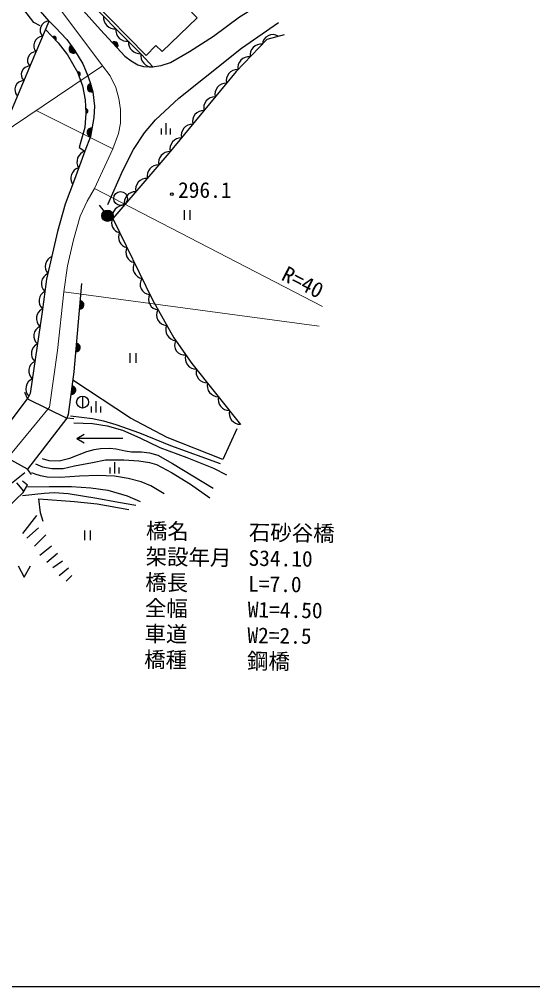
# Model space of a CAD drawing. Units: millimetres, scale not verified. Extents: x 40000 to 680000, y 20000 to 380000.
# Drawn here: x 199458 to 259329, y 205000 to 317789 of the extents above; entities that cross this region are included whole.
import ezdxf
from ezdxf.enums import TextEntityAlignment as Align

# ---------------------------------------------------------------- set-up
doc = ezdxf.new("R2010")
doc.units = ezdxf.units.MM
doc.header["$LTSCALE"] = 1000
doc.linetypes.add('CHAIN', pattern=[18.5, 12, -1.5, 3.5, -1.5])
for name, color, linetype, lineweight in [('M-BGD', 7, 'Continuous', 25), ('M-BMK', 2, 'CHAIN', 13), ('M-STR-HTXT', 7, 'Continuous', 13), ('M-STR-STR1', 1, 'Continuous', 25), ('M-TTL-BAND', 7, 'Continuous', 25)]:
    doc.layers.add(name, color=color, linetype=linetype, lineweight=lineweight)
doc.styles.add('ＭＳ ゴシック', font='')
doc.styles.get('ＭＳ ゴシック').set_extended_font_data('MS Gothic')

msp = doc.modelspace()

# ---------------------------------------------------------------- hatches: boundary and pattern name
at = {"layer": 'M-BGD'}
for points in [[(203351, 315728), (203693, 315363, 1)], [(206053, 313929), (205483, 314751, 1)], [(210298, 315069), (210840, 314480, 0.41421), (210863, 315045, 0.41421)], [(206234, 311643), (206401, 311172, 1)], [(208017, 309331), (207766, 310299, 1)], [(207187, 307354), (207220, 306855, 0.41421), (207453, 307121, 0.41421)], [(207762, 304124), (207938, 305109, 1)], [(210397, 294886, 1), (209077, 294886, 1)], [(206541, 285002), (206455, 284005, 0.41421), (206996, 284461, 0.41421)], [(206113, 280020), (206028, 279024, 1)], [(205610, 275048), (205479, 274057, 1)]]:
    msp.add_hatch(color=256, dxfattribs=at).paths.add_polyline_path(points)

# ---------------------------------------------------------------- linework, layer by layer
for p, q in [((202931, 317590), (201939, 318749)), ((216570, 304353), (216570, 305682)), ((216037, 304353), (216037, 305050)), ((217103, 304353), (217103, 305050)), ((209339, 295413), (208797, 296131)), ((218684, 295533), (218684, 294415)), ((219351, 295533), (219351, 294415)), ((212360, 278865), (212360, 277747)), ((213026, 278865), (213026, 277747)), ((200048, 274308), (200418, 273540)), ((206837, 273866), (206837, 272466)), ((208426, 271933), (208426, 273261)), ((207892, 271933), (207892, 272630)), ((208959, 271933), (208959, 272630)), ((205815, 271217), (204990, 271298)), ((206156, 268922), (207031, 268417)), ((200864, 264707), (200418, 265326)), ((210049, 264843), (210049, 265539)), ((210583, 264843), (210583, 266171)), ((211116, 264843), (211116, 265539)), ((199110, 263737), (199944, 262787)), ((199862, 257828), (201500, 259929)), ((200327, 257275), (201677, 258491)), ((201212, 256346), (202562, 257695)), ((207051, 258188), (207051, 257070)), ((207718, 258188), (207718, 257070)), ((201832, 255328), (203204, 256390)), ((202673, 254510), (203890, 255527)), ((203381, 253868), (204487, 254665)), ((204111, 252939), (205196, 253846)), ((204908, 252298), (205594, 252939))]:
    msp.add_line(p, q, dxfattribs=at)
for points in [[(199492, 327140), (208908, 316579), (211749, 313492), (212507, 312936), (213276, 312485), (213938, 312293), (214601, 312235), (214946, 312245), (216003, 312389), (217098, 312772), (219316, 314049), (222105, 315844), (225141, 318081), (228552, 320224)], [(200275, 327778), (206285, 321175), (213717, 313687), (215028, 312256)], [(201905, 317027), (201166, 317422), (195917, 324227)], [(188745, 284212), (189303, 284850), (194576, 297810), (200857, 312719), (202931, 317590)], [(202931, 317590), (203644, 316886), (204987, 315438), (205896, 314184), (206882, 312584), (207382, 311395), (207732, 310430), (208017, 309331), (208233, 307683), (208158, 306335), (207762, 304124), (207083, 302420), (205879, 299132), (204784, 296247), (203914, 293064), (202639, 287513), (202107, 283695), (200712, 274151), (200418, 273540)], [(209761, 296198), (211531, 300161), (212774, 302597), (214063, 304546), (215352, 306089), (218043, 308580), (220923, 310907), (225350, 314415), (229696, 317419)], [(202517, 316616), (203969, 315069), (205072, 313650), (206234, 311643), (206809, 310020), (207118, 308396), (207220, 306855), (207094, 305179), (206618, 303561), (206426, 302860), (207083, 302420)], [(230351, 315996), (228331, 315458), (224736, 311710), (216883, 302166), (210360, 294551), (214970, 285076), (217465, 280634), (219588, 277655), (225254, 270567)], [(206712, 286994), (205827, 276687), (205167, 271700), (204990, 271298)], [(224833, 270053), (223197, 266456), (216707, 269018), (212417, 271271), (205698, 275709)], [(205425, 271552), (208006, 271243), (209291, 270990), (210726, 270555), (213456, 269568), (217072, 268112), (222878, 266019)], [(205818, 270723), (207976, 270652), (209706, 270384), (211508, 269885), (213506, 268976), (215842, 267870), (218982, 266712), (222086, 265446), (223638, 264661)], [(211546, 268922), (206156, 268922), (207031, 269428)], [(202139, 266577), (202912, 266368), (204116, 266324), (205365, 266622), (207331, 267395), (208182, 267649), (208933, 267749), (210026, 267793), (210733, 267715), (211794, 267495), (212523, 267362), (213692, 267362), (214628, 267245), (215623, 266953), (217340, 265987), (222055, 263141)], [(201358, 265974), (202143, 265620), (203243, 265404), (204559, 265424), (205874, 265718), (207976, 266131), (209488, 266425), (211633, 266412), (213401, 266309), (214637, 266126), (215459, 265875), (217190, 264957), (219403, 263571), (221678, 262016)], [(194231, 261723), (194648, 259306), (195598, 259594), (196922, 260170), (198059, 260831), (199023, 261766), (199887, 262629), (200405, 263492), (199829, 263953)], [(200104, 264904), (198558, 263664)], [(216354, 262455), (214813, 263414), (213650, 263860), (212151, 264235), (210549, 264519), (208615, 264595), (206460, 264510), (204232, 264387), (202687, 264425), (201919, 264557), (201284, 264747), (200904, 264927)], [(200431, 263272), (202933, 263302), (205527, 263333), (207801, 263181), (209788, 262878), (212032, 262241), (213564, 261559)], [(199815, 262267), (202345, 262529), (203526, 262625), (205137, 262505), (208479, 261945), (211032, 261482), (213033, 261155)], [(202245, 259220), (201913, 260262), (201750, 261887), (205874, 261584), (208534, 261304), (212246, 260631)], [(199317, 254057), (200032, 252762), (200748, 254057)]]:
    msp.add_lwpolyline(points, dxfattribs=at)
msp.add_lwpolyline([(212597, 325839), (208630, 322087), (209270, 321296), (207914, 320029), (214239, 313566), (215382, 314740), (216121, 314040), (220210, 317964)], close=True, dxfattribs=at)
for centre, radius in [((211267, 296900), 800), ((217247, 297413), 150), ((209737, 294886), 660), ((206837, 273166), 700)]:
    msp.add_circle(centre, radius, dxfattribs=at)
for centre, radius, start, end in [((210570, 317991), 1304, 172.57389, 276.99941), ((202956, 316518), 1072, 91.30295, 223.0042), ((212022, 316529), 1304, 172.57389, 276.99941), ((228996, 314807), 1199, 56.78, 175.28684), ((202196, 314716), 1072, 91.30295, 223.0042), ((203522, 315546), 250, 313.19647, 133.19647), ((205768, 314340), 500, 124.76303, 304.76303), ((210569, 314774), 400, 312.61973, 132.61973), ((213560, 315155), 1381, 176.71533, 272.85797), ((227665, 313609), 1304, 83.97836, 188.40389), ((201372, 313008), 978, 87.62888, 225.4164), ((214924, 313564), 1312, 170.71593, 274.52218), ((226238, 312121), 1304, 83.97836, 188.40389), ((200633, 311352), 960, 86.88497, 227.42217), ((206317, 311407), 250, 289.52514, 109.52514), ((224881, 310628), 1304, 87.05623, 192.76591), ((200008, 309573), 1072, 91.30295, 223.0042), ((207892, 309815), 500, 104.52387, 284.52387), ((223571, 309037), 1304, 88.34039, 192.76591), ((222261, 307445), 1304, 88.34039, 192.76591), ((207204, 307105), 250, 273.81604, 93.81604), ((220952, 305853), 1304, 88.34039, 192.76591), ((207850, 304616), 500, 79.85912, 259.85912), ((219642, 304261), 1304, 88.34039, 192.76591), ((218333, 302670), 1304, 88.34039, 192.76591), ((207479, 301177), 1304, 107.68593, 212.11146), ((217006, 301074), 1308, 87.60108, 191.53155), ((206770, 299242), 1304, 107.68593, 211.70402), ((215660, 299510), 1304, 87.19889, 191.62442), ((214319, 297945), 1304, 87.19889, 191.62442), ((212978, 296380), 1304, 87.19889, 191.62442), ((211637, 294814), 1304, 87.19889, 191.62442), ((211275, 294004), 1066, 149.09573, 262.79427), ((212252, 292397), 1239, 153.73224, 258.15777), ((213109, 290637), 1239, 153.73224, 258.15777), ((203792, 288964), 1304, 114.85615, 219.28167), ((214024, 288847), 1304, 153.73224, 258.15777), ((203280, 286992), 1250, 113.4703, 227.60773), ((214717, 286894), 1175, 144.84487, 267.04514), ((202996, 284950), 1250, 116.51865, 227.60773), ((215798, 285164), 1270, 154.01552, 262.28503), ((206498, 284503), 500, 265.09446, 85.09446), ((202687, 282909), 1240, 115.50933, 227.98009), ((216663, 283305), 1196, 149.93003, 268.72339), ((202387, 280869), 1238, 115.35108, 228.01424), ((217801, 281598), 1272, 156.32428, 264.53495), ((202089, 278830), 1238, 115.35108, 228.01424), ((206070, 279522), 500, 265.09446, 85.09446), ((218708, 279802), 1157, 152.67934, 278.27955), ((220062, 278259), 1253, 161.49401, 272.00431), ((201791, 276791), 1238, 115.35108, 228.01424), ((221374, 276701), 1304, 166.42008, 270.84561), ((201472, 274719), 1259, 113.86103, 223.90213), ((222661, 275091), 1304, 166.42008, 270.84561), ((205545, 274553), 500, 262.46357, 82.46357), ((223948, 273481), 1304, 166.42008, 270.84561), ((225235, 271871), 1304, 166.42008, 270.84561)]:
    msp.add_arc(centre, radius, start, end, dxfattribs=at)
at = {"layer": 'M-BMK'}
msp.add_lwpolyline([(195740, 263823), (202990, 272551), (203922, 279163), (204640, 286009), (205072, 289064), (205792, 292072), (206555, 294836), (207374, 296588), (208226, 298049), (210374, 302673), (211026, 304469), (211265, 305678), (211243, 307288), (211048, 308551), (210713, 309837), (210070, 311197), (209167, 312375), (198636, 326442)], dxfattribs=at)
at = {"layer": 'M-STR-HTXT'}
for p, q in [((209167, 312375), (187157, 297567)), ((210374, 302673), (201433, 307171)), ((234818, 284303), (208226, 298049)), ((204640, 286009), (234427, 281996))]:
    msp.add_line(p, q, dxfattribs=at)
at = {"layer": 'M-STR-STR1'}
msp.add_lwpolyline([(200418, 273540), (204990, 271298), (200418, 265326), (196015, 267737)], close=True, dxfattribs=at)
at = {"layer": 'M-TTL-BAND'}
msp.add_line((40000, 205000), (579000, 205000), dxfattribs=at)

# ---------------------------------------------------------------- texts
at = {"layer": 'M-BGD', "style": 'ＭＳ ゴシック'}
msp.add_text('296.1', height=1833, dxfattribs=at).set_placement((217968, 296424), align=Align.BOTTOM_LEFT)
at = {"layer": 'M-STR-HTXT', "style": 'ＭＳ ゴシック'}
for s, rotation, p in [('R=40', 332.665, (229634, 286983)), ('橋名', 359.173, (214212, 256694)), ('石砂谷橋', 359.173, (226211, 256521)), ('架設年月', 359.173, (214169, 253694)), ('S34.10', 359.173, (226168, 253521)), ('橋長', 359.173, (214126, 250695)), ('L=7.0', 359.173, (226125, 250521)), ('全幅', 359.173, (214083, 247695)), ('W1=4.50', 359.173, (226081, 247522)), ('車道', 359.173, (214039, 244695)), ('W2=2.5', 359.173, (226038, 244522)), ('橋種', 359.173, (213996, 241696)), ('鋼橋', 359.173, (225995, 241522))]:
    msp.add_text(s, height=1833, rotation=rotation, dxfattribs=at).set_placement(p, align=Align.BOTTOM_LEFT)

doc.saveas('drawing.dxf')
